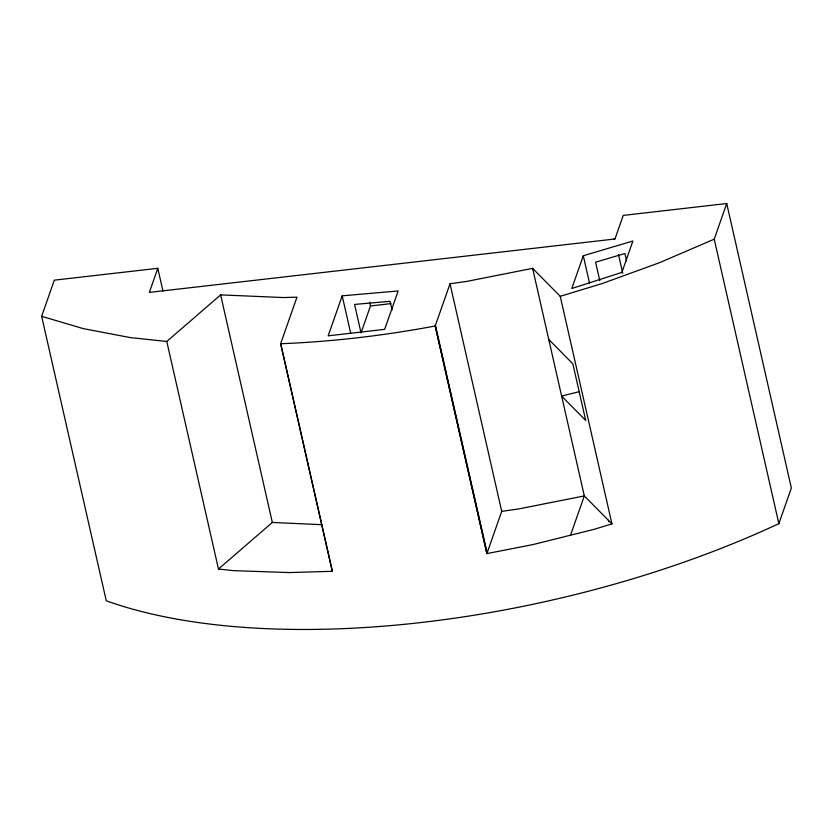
<?xml version="1.0" encoding="UTF-8"?>
<svg xmlns="http://www.w3.org/2000/svg" width="833" height="833" viewBox="0 0 833 833"><rect width="100%" height="100%" fill="white"/><g stroke="black" fill="none" stroke-linecap="round" stroke-linejoin="round"><path stroke-width="1.25" d="M157.801 268.299L149.346 292.404L614.973 238.988L623.251 215.403L726.72 203.533L791.35 488.013L778.855 523.655A519.115 216.924 -12.8 0 1 106.28 600.801L41.65 316.321L54.322 280.169L157.801 268.299L162.966 291.061M166.777 341.468L218.475 569.043L233.823 570.667L289.343 572.573L332.336 571.313L280.627 343.737L296.964 297.162L283.397 297.558L220.63 294.882L166.777 341.468L130.448 337.615L83.394 328.65L41.65 316.321M342.196 295.83L328.171 335.824L384.679 329.347L398.132 290.956L342.196 295.83L350.703 333.262M369.633 302.244L370.477 305.961L361.043 332.867L354.577 304.42L390.063 301.327L392.031 309.991M332.336 571.313L280.69 343.56M435.201 326.005L450.018 283.761L466.876 281.377L532.61 268.351L560.245 296.329L611.943 523.874L594.127 529.309L532.579 544.667L486.909 553.581L435.201 326.005C384.211 335.532 332.471 341.717 280.627 343.737M583.287 255.731L571.792 288.499L621.897 272.381L632.882 241.018L583.287 255.731L589.525 283.178M450.018 283.761L501.716 511.347L486.909 553.581L435.232 325.911M778.855 523.655L714.225 239.175L726.72 203.533M218.475 569.043L272.339 522.468L321.663 524.675M714.225 239.175L659.975 262.51L602.426 283.47L560.245 296.329M613.65 239.144L615.077 238.707M578.935 391.77L561.629 396.081L585.703 420.446L572.844 363.834L548.77 339.468M501.716 511.347L518.584 508.953L584.318 495.927L611.943 523.874M370.477 305.961L390.958 303.608M626.562 260.937L624.875 253.513L595.595 262.197L599.812 280.752M618.534 254.659L622.751 273.214M608.382 520.271L608.736 521.802M532.61 268.351L584.318 495.927L570.563 535.109M435.44 325.318L487.149 552.904M220.63 294.882L272.339 522.468"/></g></svg>
